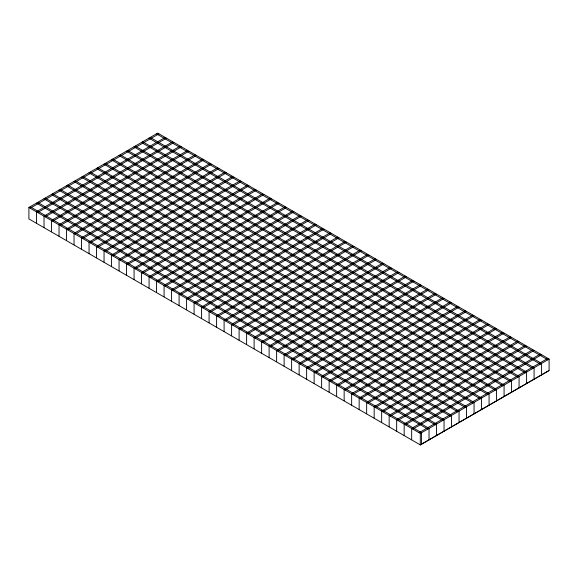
<?xml version="1.0" encoding="UTF-8"?>
<svg xmlns="http://www.w3.org/2000/svg" width="578" height="578" viewBox="0 0 578 578"><rect width="100%" height="100%" fill="white"/><g stroke="black" fill="none" stroke-linecap="round" stroke-linejoin="round"><path stroke-width="0.87" d="M28.9 207.466L157.7 133.099L549.1 359.075L549.1 370.534L420.3 444.901L28.9 218.925L28.9 207.466L420.3 433.435L549.1 359.075M30.273 208.131L158.827 133.908M165.077 137.521L36.53 211.736L36.53 223.173M37.78 212.458L166.327 138.243M172.584 141.856L44.029 216.071L44.029 227.501M45.279 216.793L173.834 142.571M180.083 146.183L51.536 220.399L51.536 231.836M52.786 221.121L181.333 146.906M187.583 150.518L59.035 224.734L59.035 236.164M60.285 225.456L188.84 151.241M195.089 154.846L66.542 229.061L66.542 240.499M67.792 229.784L196.339 155.569M202.589 159.181L74.042 233.396L74.042 244.826M75.292 234.119L203.839 159.904M210.096 163.509L81.549 237.731L81.549 249.161M82.799 238.447L211.346 164.231M217.595 167.844L89.048 242.059L89.048 253.489M90.298 242.782L218.845 168.566M225.102 172.172L96.548 246.394L96.548 257.824M97.805 247.117L226.352 172.894M232.602 176.507L104.054 250.722L104.054 262.159M105.304 251.444L233.852 177.229M240.108 180.835L111.554 255.057L111.554 266.487M112.804 255.779L241.358 181.557M247.608 185.17L119.061 259.385L119.061 270.822M120.311 260.107L248.858 185.892M255.115 189.505L126.56 263.72L126.56 275.15M127.81 264.442L256.365 190.22M262.614 193.832L134.067 268.048L134.067 279.485M135.317 268.77L263.864 194.555M270.121 198.167L141.567 272.382L141.567 283.812M142.817 273.105L271.371 198.89M277.621 202.495L149.073 276.718L149.073 288.147M150.323 277.433L278.871 203.218M285.12 206.83L156.573 281.045L156.573 292.475M157.823 281.768L286.377 207.553M292.627 211.158L164.08 285.38L164.08 296.81M165.33 286.103L293.877 211.88M300.127 215.493L171.579 289.708L171.579 301.145M172.829 290.431L301.376 216.215M307.633 219.821L179.086 294.043L179.086 305.473M180.336 294.766L308.883 220.543M315.133 224.156L186.586 298.371L186.586 309.808M187.836 299.093L316.383 224.878M322.64 228.491L194.085 302.706L194.085 314.136M195.342 303.428L323.89 229.206M330.139 232.818L201.592 307.034L201.592 318.471M202.842 307.756L331.389 233.541M337.646 237.153L209.091 311.369L209.091 322.799M210.341 312.091L338.896 237.876M345.145 241.481L216.598 315.696L216.598 327.134M217.848 316.419L346.395 242.204M352.652 245.816L224.098 320.031L224.098 331.461M225.348 320.754L353.902 246.539M360.152 250.144L231.605 324.366L231.605 335.796M232.855 325.082L361.402 250.866M367.659 254.479L239.104 328.694L239.104 340.124M240.354 329.417L368.909 255.201M375.158 258.807L246.611 333.029L246.611 344.459M247.861 333.752L376.408 259.529M382.658 263.142L254.11 337.357L254.11 348.794M255.36 338.079L383.915 263.864M390.164 267.469L261.617 341.692L261.617 353.122M262.867 342.414L391.414 268.192M397.664 271.805L269.117 346.02L269.117 357.457M270.367 346.742L398.914 272.527M405.171 276.139L276.624 350.355L276.624 361.785M277.874 351.077L406.421 276.855M412.67 280.467L284.123 354.682L284.123 366.12M285.373 355.405L413.92 281.19M420.177 284.802L291.623 359.017L291.623 370.447M292.88 359.74L421.427 285.525M427.677 289.13L299.129 363.352L299.129 374.782M300.379 364.068L428.927 289.853M435.183 293.465L306.629 367.68L306.629 379.11M307.879 368.403L436.433 294.188M442.683 297.793L314.136 372.015L314.136 383.445M315.386 372.738L443.933 298.515M450.19 302.128L321.635 376.343L321.635 387.78M322.885 377.066L451.44 302.85M457.689 306.456L329.142 380.678L329.142 392.108M330.392 381.401L458.939 307.178M465.196 310.791L336.642 385.006L336.642 396.443M337.892 385.728L466.446 311.513M472.696 315.126L344.148 389.341L344.148 400.771M345.398 390.063L473.946 315.841M480.195 319.453L351.648 393.669L351.648 405.106M352.898 394.391L481.452 320.176M487.702 323.788L359.155 398.004L359.155 409.434M360.405 398.726L488.952 324.511M495.202 328.116L366.654 402.331L366.654 413.769M367.904 403.054L496.451 328.839M502.708 332.451L374.161 406.666L374.161 418.096M375.411 407.389L503.958 333.174M510.208 336.779L381.661 411.001L381.661 422.431M382.911 411.717L511.458 337.501M517.715 341.114L389.16 415.329L389.16 426.759M390.417 416.052L518.965 341.836M525.214 345.442L396.667 419.664L396.667 431.094M397.917 420.387L526.464 346.164M532.721 349.777L404.166 423.992L404.166 435.429M405.416 424.714L533.971 350.499M540.22 354.104L411.673 428.327L411.673 439.757M412.923 429.049L541.47 354.827M419.173 432.655L547.727 358.439M420.423 444.814L548.977 370.592M156.465 133.829L547.836 359.791M150.208 137.441L541.586 363.403L541.586 374.862M148.958 138.164L540.336 364.118M142.708 141.776L534.079 367.731L534.079 379.19M141.458 142.491L532.829 368.453M135.201 146.104L526.58 372.066L526.58 383.525M133.952 146.826L525.33 372.788M127.702 150.439L519.073 376.394L519.073 387.86M126.452 151.161L517.823 377.116M120.195 154.767L511.573 380.729L511.573 392.187M118.945 155.489L510.323 381.451M112.696 159.102L504.074 385.056L504.074 396.522M111.446 159.824L502.817 385.779M105.189 163.429L496.567 389.391L496.567 400.85M103.939 164.152L495.317 390.114M97.689 167.764L489.067 393.719L489.067 405.185M96.439 168.487L487.818 394.442M90.19 172.092L481.561 398.054L481.561 409.513M88.933 172.815L480.311 398.777M82.683 176.427L474.061 402.382L474.061 413.848M81.433 177.15L472.811 403.104M75.183 180.755L466.554 406.717L466.554 418.176M73.926 181.478L465.304 407.439M67.677 185.09L459.055 411.052L459.055 422.511M66.427 185.813L457.805 411.767M60.177 189.425L451.548 415.38L451.548 426.839M58.927 190.14L450.298 416.102M52.67 193.753L444.049 419.715L444.049 431.174M51.42 194.475L442.799 420.437M45.171 198.088L436.542 424.042L436.542 435.509M43.921 198.81L435.292 424.765M37.664 202.416L429.042 428.377L429.042 439.836M36.414 203.138L427.792 429.1M30.164 206.751L421.535 432.705L421.535 444.171M420.3 433.435L420.3 444.901"/></g></svg>
